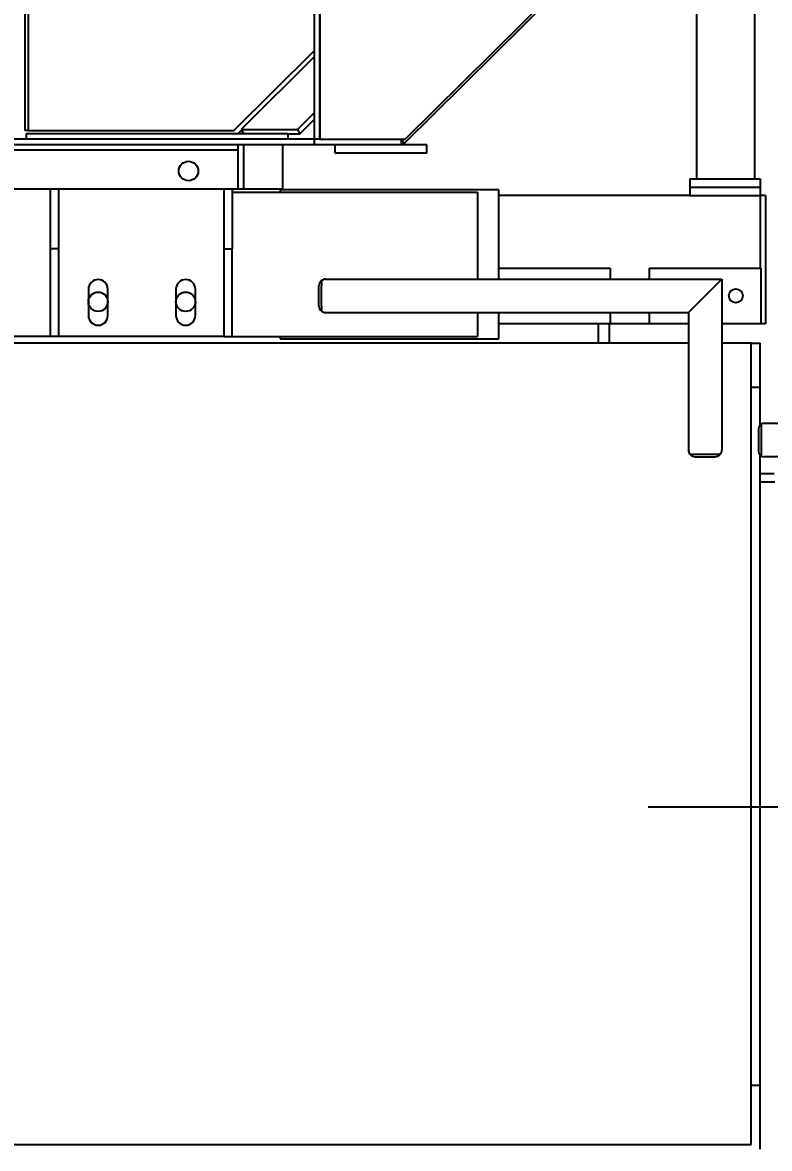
# Model space of a CAD drawing. Header units: millimetres. Extents: x 0 to 55611, y 0 to 32827.
# Drawn here: x 8820 to 9673, y 23646 to 24932 of the extents above; entities that cross this region are included whole.
import ezdxf

# ---------------------------------------------------------------- set-up
doc = ezdxf.new("R2010")
doc.units = ezdxf.units.MM
doc.header["$LTSCALE"] = 10
doc.header["$PDSIZE"] = -1
doc.linetypes.add('CENTER', pattern=[50.8, 31.75, -6.35, 6.35, -6.35])
doc.linetypes.add('SLD-Continua', pattern=[0])
for name, color, linetype in [('CHUTE', 30, 'SLD-Continua'), ('FIMSA-CENTROS', 3, 'CENTER'), ('STRUC', 5, 'SLD-Continua')]:
    doc.layers.add(name, color=color, linetype=linetype)
doc.styles.add('1', font='romans.shx', dxfattribs={"height": 125})
doc.dimstyles.new('50', dxfattribs={"dimscale": 0, "dimtxt": 125, "dimasz": 125, "dimexe": 125, "dimexo": 125, "dimgap": 50, "dimtad": 1, "dimdec": 0, "dimlfac": 49.861111, "dimzin": 1, "dimtxsty": '1', "dimcen": 2.5, "dimclrd": 1, "dimclre": 1, "dimadec": 0, "dimazin": 0, "dimtfac": 1, "dimtdec": 0, "dimtmove": 0, "dimatfit": 3, "dimfxl": 1, "dimtzin": 1, "dimarcsym": 0})

# ---------------------------------------------------------------- blocks, each defined once
blk = doc.blocks.new('*D102')
at = {"color": 1, "lineweight": -2, "transparency": 16777216}
for p, q in [((2852.1, 28134.6), (2852.1, 29698.3)), ((14281.6, 24592.9), (14281.6, 29698.3)), ((2977.1, 29573.3), (14156.6, 29573.3))]:
    blk.add_line(p, q, dxfattribs=at)
at = {"color": 1, "transparency": 16777216}
for points in [[(2977.1, 29594.1), (2977.1, 29552.5), (2852.1, 29573.3)], [(14156.6, 29594.1), (14156.6, 29552.5), (14281.6, 29573.3)]]:
    blk.add_solid(points, dxfattribs=at)
at = {"layer": 'Defpoints', "color": 0, "transparency": 16777216}
for p in [(14281.6, 29573.3), (2852.1, 28009.6), (14281.6, 24467.9)]:
    blk.add_point(p, dxfattribs=at)
at = {"color": 0, "transparency": 16777216, "insert": (8566.3, 29748.3), "char_height": 125, "attachment_point": 2, "style": '1'}
blk.add_mtext('11430', dxfattribs=at)

msp = doc.modelspace()

# ---------------------------------------------------------------- linework, layer by layer
at = {"color": 7, "linetype": 'SLD-Continua', "lineweight": 25}
for p, q in [((9049.6, 24738.2), (9049.7, 24738.2)), ((9059.2, 24738.2), (9339.4, 24738.2)), ((9363.7, 24740.7), (9113.7, 24740.7)), ((9113.7, 24740.7), (9113.7, 24738.2)), ((9339.4, 24738.2), (9339.4, 24638.6)), ((9363.7, 24638.6), (9363.7, 24740.7)), ((9339.4, 24600.5), (9339.4, 24573.2)), ((9363.7, 24570.7), (9363.7, 24600.5)), ((9049.6, 24573.2), (9049.7, 24573.2)), ((9059.2, 24573.2), (9339.4, 24573.2)), ((9113.7, 24573.2), (9113.7, 24570.7)), ((9113.7, 24570.7), (9363.7, 24570.7))]:
    msp.add_line(p, q, dxfattribs=at)
for centre in [(8906, 24612.9), (9006, 24612.9)]:
    msp.add_circle(centre, 11.1, dxfattribs=at)
at = {"layer": 'CHUTE', "linetype": 'SLD-Continua', "lineweight": 25}
for p, q in [((9152.9, 26863.6), (9152.9, 24798.6)), ((9159.2, 24798.6), (9159.2, 26863.6)), ((9159.2, 26863.6), (9159.2, 24798.6)), ((8822.1, 26853.6), (8822.1, 24808.6)), ((8826.2, 26853.6), (8826.2, 24808.6)), ((9520.9, 25056.1), (9255.4, 24793.5)), ((9256.5, 24798.6), (9516.9, 25056.1)), ((9061.1, 24808.6), (9152.9, 24899.3)), ((9152.9, 24892.4), (9069.2, 24809.7)), ((9133.5, 24809.7), (9152.9, 24828.8)), ((9136.4, 24804.6), (9152.9, 24820.9)), ((8826.2, 24808.6), (8822.1, 24808.6)), ((8823.9, 24804.9), (9122.7, 24804.9)), ((8823.9, 24804.9), (8823.9, 24798.6)), ((8826.2, 24808.6), (9061.1, 24808.6)), ((9069.8, 24808.7), (9066, 24804.9)), ((9069.2, 24809.7), (9133.5, 24809.7)), ((9069.2, 24809.7), (9072, 24804.9)), ((9122.7, 24804.9), (9122.7, 24798.6)), ((9122.7, 24804.6), (9136.4, 24804.6)), ((9133.5, 24809.7), (9136.4, 24804.6)), ((9152.9, 24798.6), (8652.9, 24798.6)), ((9152.9, 24792.2), (8652.9, 24792.2)), ((9065.6, 24792.2), (9065.6, 24741.4)), ((9065.6, 24792.2), (9065.6, 24790.7)), ((9071.9, 24792.2), (9071.9, 24741.4)), ((9116.4, 24792.2), (9116.4, 24741.4)), ((9152.9, 24798.6), (9152.9, 24792.2)), ((9159.2, 24798.6), (9152.9, 24798.6)), ((9191.9, 24792.2), (9152.9, 24792.2)), ((9159.2, 24798.6), (9159.2, 24798.6)), ((9159.2, 24798.6), (9161.5, 24798.6)), ((9161.5, 24798.6), (9256.5, 24798.6)), ((9176.7, 24782.7), (9176.7, 24792.2)), ((9219.5, 24792.2), (9191.9, 24792.2)), ((9281.3, 24792.2), (9219.5, 24792.2)), ((9252.4, 24792.2), (9252.4, 24798.6)), ((9255.4, 24793.5), (9252.4, 24798.6)), ((9255.4, 24793.5), (9252.4, 24793.5)), ((9281.3, 24782.7), (9281.3, 24792.2)), ((9065.6, 24785.9), (8652.9, 24785.9)), ((9219.5, 24782.7), (9176.7, 24782.7)), ((9281.3, 24782.7), (9219.5, 24782.7)), ((9065.6, 24741.4), (8652.9, 24741.4)), ((8851.3, 24741.4), (8851.3, 24673.2)), ((8860.8, 24741.4), (8860.8, 24673.2)), ((9049.6, 24741.4), (9049.6, 24573.2)), ((9049.7, 24741.4), (9049.7, 24673.2)), ((9059.2, 24741.4), (9059.2, 24673.2)), ((9067.1, 24741.4), (9065.6, 24741.4)), ((9071.9, 24741.4), (9067.1, 24741.4)), ((9078.3, 24741.4), (9071.9, 24741.4)), ((9111.6, 24741.4), (9078.3, 24741.4)), ((9116.4, 24741.4), (9111.6, 24741.4)), ((8860.8, 24673.2), (8851.3, 24673.2)), ((8851.3, 24673.2), (8851.3, 24573.2)), ((8860.8, 24673.2), (8860.8, 24573.2)), ((9049.7, 24673.2), (9059.2, 24673.2)), ((9049.7, 24673.2), (9049.7, 24573.2)), ((9059.2, 24573.2), (9059.2, 24673.2)), ((8894.9, 24627.2), (8894.9, 24597.2)), ((8917.1, 24597.2), (8917.1, 24627.2)), ((8994.9, 24627.2), (8994.9, 24597.2)), ((9017.1, 24597.2), (9017.1, 24627.2)), ((8851.3, 24573.2), (8662.5, 24573.2)), ((8860.8, 24573.2), (8851.3, 24573.2)), ((9049.6, 24573.2), (8860.8, 24573.2)), ((9049.7, 24573.2), (9059.2, 24573.2))]:
    msp.add_line(p, q, dxfattribs=at)
msp.add_circle((9009.2, 24762.2), 11.1, dxfattribs=at)
for centre, start, end in [((8906, 24627.2), 0, 180), ((9006, 24627.2), 0, 180), ((8906, 24597.2), 180, 0), ((9006, 24597.2), 180, 0)]:
    msp.add_arc(centre, 11.1, start, end, dxfattribs=at)
at = {"layer": 'FIMSA-CENTROS', "ltscale": 0.833333}
msp.add_line((14455.5, 24035.9), (9506.3, 24035.9), dxfattribs=at)
at = {"layer": 'STRUC', "linetype": 'SLD-Continua', "lineweight": 25}
for p, q in [((9655.5, 25191.4), (9655.5, 24753.4)), ((9589.5, 25126.1), (9589.5, 24753.4)), ((9581.9, 24753.4), (9661.9, 24753.4)), ((9581.9, 24753.4), (9581.9, 24743.9)), ((9661.9, 24753.4), (9661.9, 24743.9)), ((9581.9, 24743.9), (9581.9, 24734.4)), ((9581.9, 24743.9), (9661.9, 24743.9)), ((9661.9, 24743.9), (9661.9, 24734.4)), ((9581.9, 24734.4), (9363.7, 24734.4)), ((9581.9, 24734.4), (9661.9, 24734.4)), ((9661.9, 24734.4), (9661.9, 24651.3)), ((9668.2, 24734.4), (9661.9, 24734.4)), ((9668.2, 24734.4), (9668.2, 24587.8)), ((9363.7, 24651.3), (9490.7, 24651.3)), ((9490.7, 24651.3), (9490.7, 24638.6)), ((9535.7, 24651.3), (9662.7, 24651.3)), ((9535.7, 24638.6), (9535.7, 24651.3)), ((9662.7, 24651.3), (9662.7, 24587.8)), ((9161.1, 24637), (9161.1, 24631)), ((9165.8, 24638.6), (9618.2, 24638.6)), ((9618.2, 24638.6), (9610.6, 24631)), ((9610.6, 24631), (9618.2, 24638.6)), ((9618.2, 24638.6), (9618.2, 24443.5)), ((9158.1, 24608.1), (9158.1, 24631)), ((9161.1, 24608.1), (9161.1, 24631)), ((9610.6, 24631), (9587.8, 24608.1)), ((9161.1, 24608.1), (9161.1, 24602.1)), ((9587.8, 24608.1), (9580.1, 24600.5)), ((9580.1, 24600.5), (9587.8, 24608.1)), ((9165.8, 24600.5), (9580.1, 24600.5)), ((9490.7, 24600.5), (9490.7, 24587.8)), ((9535.7, 24587.8), (9535.7, 24600.5)), ((9580.1, 24600.5), (9580.1, 24443.5)), ((9490.7, 24587.8), (9363.7, 24587.8)), ((9476.9, 24587.8), (9476.9, 24565.8)), ((9489.6, 24587.8), (9489.6, 24565.8)), ((9535.7, 24587.8), (9490.7, 24587.8)), ((9580.1, 24587.8), (9535.7, 24587.8)), ((9662.7, 24587.8), (9618.2, 24587.8)), ((9668.2, 24587.8), (9662.7, 24587.8)), ((9580.1, 24565.8), (8261.9, 24565.8)), ((9651.9, 24565.8), (9618.2, 24565.8)), ((9651.9, 24565.8), (9661.9, 24565.8)), ((9651.9, 23650.8), (9651.9, 24565.8)), ((9661.9, 24559.7), (9661.9, 24565.8)), ((9661.9, 24521.1), (9661.9, 24559.7)), ((9661.9, 24515), (9661.9, 24521.1)), ((9661.9, 24515), (9651.9, 24515)), ((9661.9, 24472), (9661.9, 24515)), ((9660.3, 24467.9), (9660.3, 24442)), ((9663.3, 24473.2), (9663.3, 24467.9)), ((9663.3, 24467.9), (9663.3, 24442)), ((9831.6, 24474), (9666.4, 24474)), ((9663.3, 24442), (9663.3, 24436.8)), ((9581.7, 24438.9), (9587.8, 24438.9)), ((9587.8, 24438.9), (9610.6, 24438.9)), ((9587.8, 24435.9), (9610.6, 24435.9)), ((9610.6, 24438.9), (9616.7, 24438.9)), ((9661.9, 23718.4), (9661.9, 24437.9)), ((9831.6, 24435.9), (9666.4, 24435.9)), ((9678, 24416.3), (9661.9, 24416.3)), ((9678.8, 24406.8), (9661.9, 24406.8)), ((9651.9, 23718.4), (9661.9, 23718.4)), ((9661.9, 23717.6), (9661.9, 23718.4)), ((9661.9, 23645.3), (9661.9, 23717.6)), ((7792.9, 23650.8), (9651.9, 23650.8))]:
    msp.add_line(p, q, dxfattribs=at)
msp.add_circle((9634.2, 24619.6), 7.94, dxfattribs=at)
for centre, radius, start, end in [((9165.8, 24631), 7.62, 127.3224, 180), ((9165.8, 24631), 7.62, 90, 127.3224), ((9165.8, 24608.1), 7.62, 180, 232.6776), ((9165.8, 24608.1), 7.62, 232.6776, 270), ((9666.4, 24467.9), 6.1, 120.5223, 180), ((9666.4, 24467.9), 6.1, 90, 120.5223), ((9587.8, 24443.5), 7.62, 180, 217.3224), ((9610.6, 24443.5), 7.62, 322.6776, 0), ((9666.4, 24442), 6.1, 180, 239.4777), ((9587.8, 24443.5), 7.62, 217.3224, 270), ((9610.6, 24443.5), 7.62, 270, 322.6776), ((9666.4, 24442), 6.1, 239.4777, 270)]:
    msp.add_arc(centre, radius, start, end, dxfattribs=at)

# ---------------------------------------------------------------- dimensions: what is measured, and where the dimension line sits
dim = msp.add_linear_dim(base=(14281.6064, 29573.3039), p1=(2852.0783, 28009.5829), p2=(14281.6064, 24467.9129), dimstyle='50', override={"dimscale": 1, "dimlfac": 1})
dim.commit()
dim.dimension.update_dxf_attribs({"geometry": '*D102', "text_midpoint": (8566.3181, 29573.3039), "dimtype": 160})

doc.saveas('drawing.dxf')
